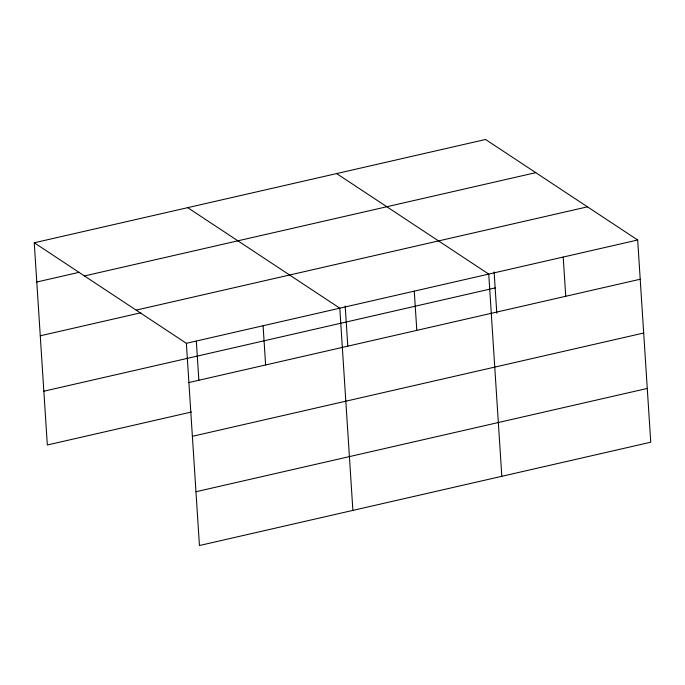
<?xml version="1.0" encoding="UTF-8"?>
<svg xmlns="http://www.w3.org/2000/svg" width="685" height="685" viewBox="0 0 685 685"><rect width="100%" height="100%" fill="white"/><g stroke="black" fill="none" stroke-linecap="round" stroke-linejoin="round"><path stroke-width="1.03" d="M34.25 242.781L485.562 139.483L637.675 240.007L650.75 442.219L199.438 545.517L186.363 343.305L34.25 242.781L47.325 444.993L191.44 412.01M36.785 282.006L79.297 272.279M84.443 275.952L535.764 172.654M136.161 310.125L587.473 206.836M40.261 335.796L140.836 312.771M186.363 343.305L637.675 240.007M43.849 391.212L495.161 287.914M188.897 382.53L640.21 279.232M192.374 436.311L643.686 333.021M195.961 491.727L647.274 388.438M336.626 173.57L488.739 274.094L501.814 476.306M187.699 207.658L339.803 308.181L352.886 510.394M563.207 257.046L565.741 296.271M494.125 271.928L496.796 313.225M414.271 291.134L416.805 330.358M345.197 306.015L347.8 346.259M263.083 325.743L265.617 364.968M196.33 341.164L198.864 380.346"/></g></svg>
